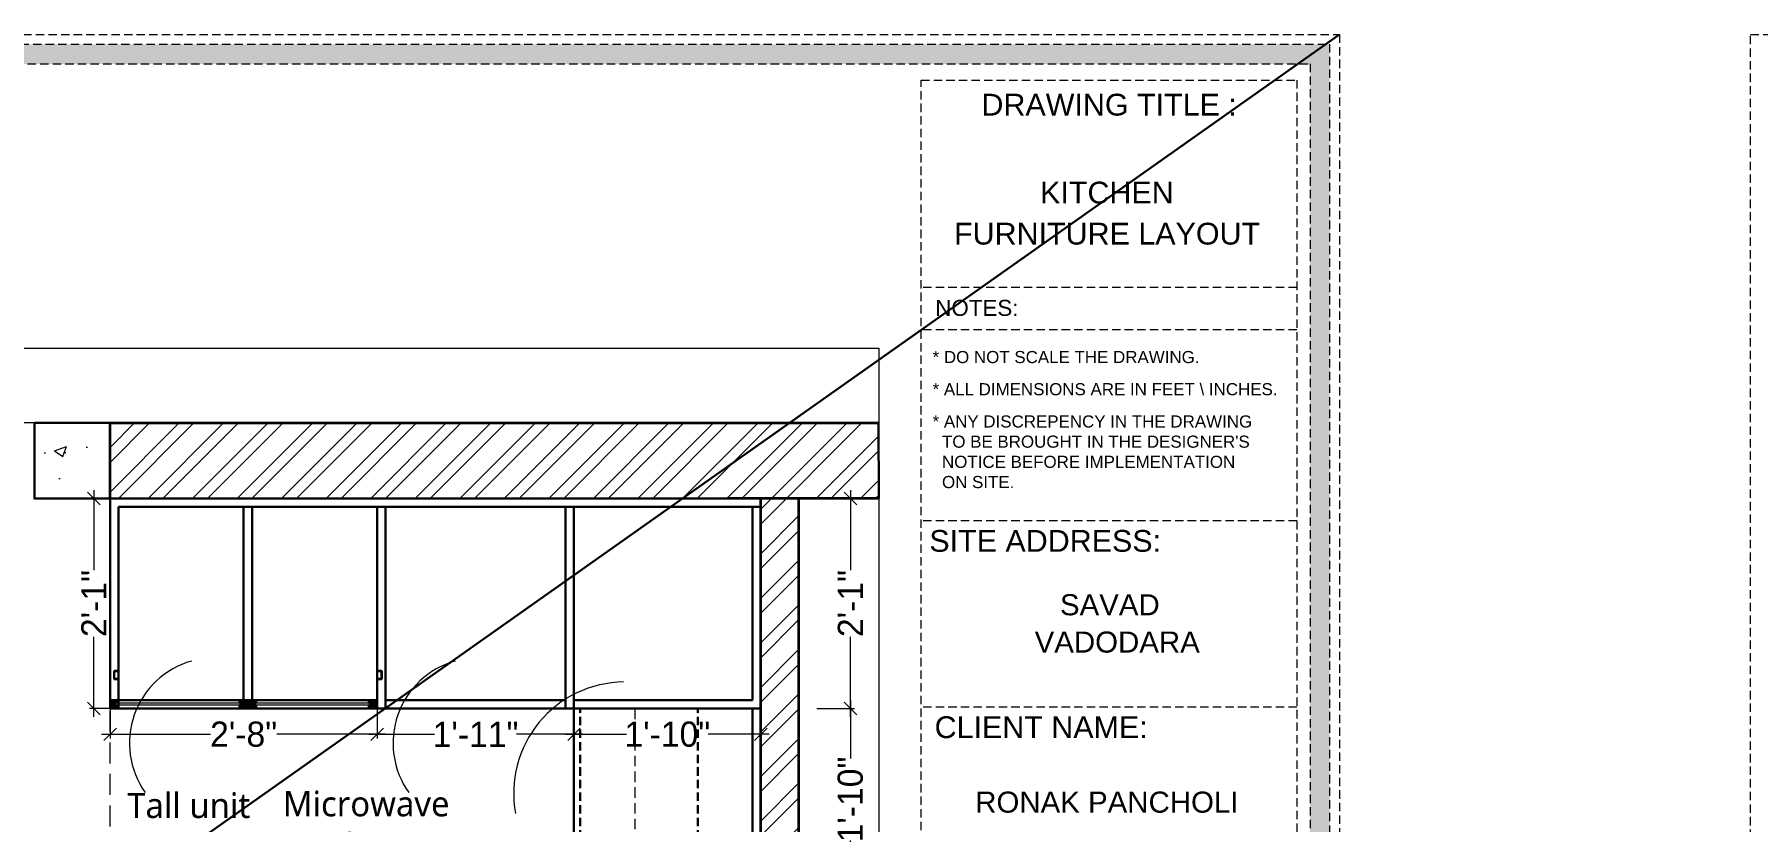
# Model space of a CAD drawing. Header units: millimetres. Extents: x 56222 to 3066687, y -650199 to -121287.
# Drawn here: x 140081.4 to 140286.6, y -185596.8 to -185503.1 of the extents above; entities that cross this region are included whole.
import ezdxf
from ezdxf.enums import TextEntityAlignment as Align

# ---------------------------------------------------------------- set-up
doc = ezdxf.new("R2010")
doc.units = ezdxf.units.MM
doc.header["$MEASUREMENT"] = 0
doc.header["$PDMODE"] = 35
for name, pattern in [('DASHED', [0.75, 0.5, -0.25]), ('DASHED2', [0.375, 0.25, -0.125]), ('DASHEDX2', [1.5, 1, -0.5]), ('HIDDEN', [0.375, 0.25, -0.125])]:
    doc.linetypes.add(name, pattern=pattern)
doc.layers.get('Defpoints').update_dxf_attribs({"color": 220})
doc.layers.add('AR HATCH-7', color=7, linetype='Continuous')
for name, color, linetype, lineweight in [('COLUMN', 1, 'Continuous', 30), ('Dimension', 10, 'DASHEDX2', 20), ('FIRST FLOOR ( DW_RAIL )', 7, 'Continuous', 9), ('FUR1', 22, 'Continuous', 0), ('FURNITURE', 32, 'Continuous', 9), ('furniture dimensions', 1, 'DASHED', 0), ('FURNITURE-1', 252, 'Continuous', 13), ('GROUND FLOOR', 7, 'Continuous', 9), ('Labelling', 1, 'Continuous', 25), ('NAME PLATE', 7, 'Continuous', 25), ('wall', 7, 'Continuous', 30)]:
    doc.layers.add(name, color=color, linetype=linetype, lineweight=lineweight)
doc.layers.add('hatch', color=250, linetype='Continuous', lineweight=9, transparency=0.5)
doc.styles.add('Arial', font='arial.ttf')
doc.styles.add('century g', font='GOTHIC.TTF')
doc.styles.add('style4', font='ARIALN.TTF')
doc.dimstyles.new('Archana', dxfattribs={"dimtxt": 2, "dimasz": 0.75, "dimexe": 0.5, "dimexo": 0.5, "dimgap": 0, "dimtad": 0, "dimzin": 0, "dimdsep": 46, "dimlunit": 4, "dimtxsty": 'century g', "dimblk": 'OBLIQUE', "dimcen": 0, "dimdle": 1, "dimclrd": 256, "dimclre": 256, "dimclrt": 256, "dimadec": 0, "dimazin": 0, "dimtfac": 1, "dimtofl": 0, "dimtmove": 1, "dimatfit": 3, "dimfxl": 1, "dimfxlon": 1, "dimtolj": 1, "dimtzin": 0, "dimlwd": -1, "dimlwe": -1, "dimarcsym": 0})
pattern_1 = [(45, (-129.534, -1486.0235), (-2.65165043, 2.65165043), []), (45, (-127.7663, -1486.0235), (-2.65165043, 2.65165043), [])]

# ---------------------------------------------------------------- blocks, each defined once
blk = doc.blocks.new('_Oblique')
at = {"layer": 'wall', "color": 0, "lineweight": -2}
blk.add_line((-0.5, -0.5), (0.5, 0.5), dxfattribs=at)
blk = doc.blocks.new('*D296')
at = {"layer": 'Defpoints', "color": 0, "linetype": 'Continuous', "lineweight": 30, "transparency": 16777216}
for p in [(140090.42, -185582.39), (140122.24, -185582.39), (140122.24, -185586.46)]:
    blk.add_point(p, dxfattribs=at)
at = {"layer": 'furniture dimensions', "color": 5, "linetype": 'ByBlock', "transparency": 16777216}
blk.add_line((140090.42, -185582.89), (140090.42, -185586.96), dxfattribs=at)
at = {"layer": 'furniture dimensions', "color": 5, "linetype": 'Continuous', "transparency": 16777216}
for p, q in [((140122.24, -185582.89), (140122.24, -185586.96)), ((140089.42, -185586.46), (140102.37, -185586.46)), ((140123.24, -185586.46), (140110.28, -185586.46))]:
    blk.add_line(p, q, dxfattribs=at)
at = {"layer": 'furniture dimensions', "color": 5, "linetype": 'Continuous', "transparency": 16777216, "xscale": 1.5, "yscale": 1.5, "zscale": 1.5, "rotation": 180}
blk.add_blockref('_Oblique', (140090.42, -185586.46), dxfattribs=at)
at = {"layer": 'furniture dimensions', "color": 5, "linetype": 'Continuous', "transparency": 16777216, "xscale": 1.5, "yscale": 1.5, "zscale": 1.5}
blk.add_blockref('_Oblique', (140122.24, -185586.46), dxfattribs=at)
at = {"layer": 'furniture dimensions', "linetype": 'Continuous', "lineweight": 0, "transparency": 16777216, "insert": (140106.33, -185586.46), "char_height": 3, "attachment_point": 5, "style": 'century g'}
blk.add_mtext('\\A1;2\'-8"', dxfattribs=at)
blk = doc.blocks.new('*D297')
at = {"layer": 'Defpoints', "color": 0, "linetype": 'Continuous', "lineweight": 30, "transparency": 16777216}
for p in [(140145.67, -185583.39), (140167.92, -185583.39), (140167.92, -185586.46)]:
    blk.add_point(p, dxfattribs=at)
at = {"layer": 'furniture dimensions', "color": 5, "linetype": 'ByBlock', "transparency": 16777216}
blk.add_line((140145.67, -185583.89), (140145.67, -185586.96), dxfattribs=at)
at = {"layer": 'furniture dimensions', "color": 5, "linetype": 'Continuous', "transparency": 16777216}
for p, q in [((140167.92, -185583.89), (140167.92, -185586.96)), ((140144.67, -185586.46), (140151.91, -185586.46)), ((140168.92, -185586.46), (140161.67, -185586.46))]:
    blk.add_line(p, q, dxfattribs=at)
at = {"layer": 'furniture dimensions', "color": 5, "linetype": 'Continuous', "transparency": 16777216, "xscale": 1.5, "yscale": 1.5, "zscale": 1.5, "rotation": 180}
blk.add_blockref('_Oblique', (140145.67, -185586.46), dxfattribs=at)
at = {"layer": 'furniture dimensions', "color": 5, "linetype": 'Continuous', "transparency": 16777216, "xscale": 1.5, "yscale": 1.5, "zscale": 1.5}
blk.add_blockref('_Oblique', (140167.92, -185586.46), dxfattribs=at)
at = {"layer": 'furniture dimensions', "linetype": 'Continuous', "lineweight": 0, "transparency": 16777216, "insert": (140156.79, -185586.46), "char_height": 3, "attachment_point": 5, "style": 'century g'}
blk.add_mtext('\\A1;1\'-10"', dxfattribs=at)
blk = doc.blocks.new('*D298')
at = {"layer": 'Defpoints', "color": 0, "linetype": 'Continuous', "lineweight": 30, "transparency": 16777216}
for p in [(140175.06, -185558.39), (140167.92, -185583.39), (140178.59, -185583.39)]:
    blk.add_point(p, dxfattribs=at)
at = {"layer": 'furniture dimensions', "color": 5, "linetype": 'ByBlock', "transparency": 16777216}
blk.add_line((140175.56, -185558.39), (140179.09, -185558.39), dxfattribs=at)
at = {"layer": 'furniture dimensions', "color": 5, "linetype": 'Continuous', "transparency": 16777216}
for p, q in [((140178.59, -185557.39), (140178.59, -185566.93)), ((140178.59, -185584.39), (140178.59, -185574.84)), ((140174.59, -185583.39), (140179.09, -185583.39))]:
    blk.add_line(p, q, dxfattribs=at)
at = {"layer": 'furniture dimensions', "color": 5, "linetype": 'Continuous', "transparency": 16777216, "xscale": 1.5, "yscale": 1.5, "zscale": 1.5}
for p, rotation in [((140178.59, -185558.39), 90), ((140178.59, -185583.39), 270)]:
    blk.add_blockref('_Oblique', p, dxfattribs=dict(at, rotation=rotation))
at = {"layer": 'furniture dimensions', "linetype": 'Continuous', "lineweight": 0, "transparency": 16777216, "insert": (140178.59, -185570.89), "char_height": 3, "attachment_point": 5, "rotation": 90, "style": 'century g'}
blk.add_mtext('\\A1;2\'-1"', dxfattribs=at)
blk = doc.blocks.new('*D299')
at = {"layer": 'Defpoints', "color": 0, "linetype": 'Continuous', "lineweight": 30, "transparency": 16777216}
for p in [(140167.92, -185583.39), (140167.92, -185605.05), (140178.59, -185605.05)]:
    blk.add_point(p, dxfattribs=at)
at = {"layer": 'furniture dimensions', "color": 5, "linetype": 'ByBlock', "transparency": 16777216}
blk.add_line((140174.59, -185583.39), (140179.09, -185583.39), dxfattribs=at)
at = {"layer": 'furniture dimensions', "color": 5, "linetype": 'Continuous', "transparency": 16777216}
for p, q in [((140178.59, -185582.39), (140178.59, -185589.34)), ((140178.59, -185606.05), (140178.59, -185599.1)), ((140174.59, -185605.05), (140179.09, -185605.05))]:
    blk.add_line(p, q, dxfattribs=at)
at = {"layer": 'furniture dimensions', "color": 5, "linetype": 'Continuous', "transparency": 16777216, "xscale": 1.5, "yscale": 1.5, "zscale": 1.5}
for p, rotation in [((140178.59, -185583.39), 90), ((140178.59, -185605.05), 270)]:
    blk.add_blockref('_Oblique', p, dxfattribs=dict(at, rotation=rotation))
at = {"layer": 'furniture dimensions', "linetype": 'Continuous', "lineweight": 0, "transparency": 16777216, "insert": (140178.59, -185594.22), "char_height": 3, "attachment_point": 5, "rotation": 90, "style": 'century g'}
blk.add_mtext('\\A1;1\'-10"', dxfattribs=at)
blk = doc.blocks.new('*D295')
at = {"layer": 'Defpoints', "color": 0, "linetype": 'Continuous', "lineweight": 30, "transparency": 16777216}
for p in [(140091.42, -185558.39), (140088.49, -185583.39), (140091.42, -185583.39)]:
    blk.add_point(p, dxfattribs=at)
at = {"layer": 'furniture dimensions', "color": 5, "linetype": 'ByBlock', "transparency": 16777216}
blk.add_line((140090.92, -185558.39), (140087.99, -185558.39), dxfattribs=at)
at = {"layer": 'furniture dimensions', "color": 5, "linetype": 'Continuous', "transparency": 16777216}
for p, q in [((140088.49, -185557.39), (140088.49, -185566.93)), ((140088.49, -185584.39), (140088.49, -185574.84)), ((140090.92, -185583.39), (140087.99, -185583.39))]:
    blk.add_line(p, q, dxfattribs=at)
at = {"layer": 'furniture dimensions', "color": 5, "linetype": 'Continuous', "transparency": 16777216, "xscale": 1.5, "yscale": 1.5, "zscale": 1.5}
for p, rotation in [((140088.49, -185558.39), 90), ((140088.49, -185583.39), 270)]:
    blk.add_blockref('_Oblique', p, dxfattribs=dict(at, rotation=rotation))
at = {"layer": 'furniture dimensions', "linetype": 'Continuous', "lineweight": 0, "transparency": 16777216, "insert": (140088.49, -185570.89), "char_height": 3, "attachment_point": 5, "rotation": 90, "style": 'century g'}
blk.add_mtext('\\A1;2\'-1"', dxfattribs=at)
blk = doc.blocks.new('*D339')
at = {"layer": 'Defpoints', "color": 0, "linetype": 'Continuous', "lineweight": 30, "transparency": 16777216}
for p in [(140122.24, -185583.39), (140145.67, -185583.39), (140145.67, -185586.46)]:
    blk.add_point(p, dxfattribs=at)
at = {"layer": 'furniture dimensions', "color": 5, "linetype": 'ByBlock', "transparency": 16777216}
blk.add_line((140122.24, -185583.89), (140122.24, -185586.96), dxfattribs=at)
at = {"layer": 'furniture dimensions', "color": 5, "linetype": 'Continuous', "transparency": 16777216}
for p, q in [((140145.67, -185583.89), (140145.67, -185586.96)), ((140121.24, -185586.46), (140129.07, -185586.46)), ((140146.67, -185586.46), (140138.83, -185586.46))]:
    blk.add_line(p, q, dxfattribs=at)
at = {"layer": 'furniture dimensions', "color": 5, "linetype": 'Continuous', "transparency": 16777216, "xscale": 1.5, "yscale": 1.5, "zscale": 1.5, "rotation": 180}
blk.add_blockref('_Oblique', (140122.24, -185586.46), dxfattribs=at)
at = {"layer": 'furniture dimensions', "color": 5, "linetype": 'Continuous', "transparency": 16777216, "xscale": 1.5, "yscale": 1.5, "zscale": 1.5}
blk.add_blockref('_Oblique', (140145.67, -185586.46), dxfattribs=at)
at = {"layer": 'furniture dimensions', "linetype": 'Continuous', "lineweight": 0, "transparency": 16777216, "insert": (140133.95, -185586.46), "char_height": 3, "attachment_point": 5, "style": 'century g'}
blk.add_mtext('\\A1;1\'-11"', dxfattribs=at)

msp = doc.modelspace()

# ---------------------------------------------------------------- hatches: boundary and pattern name
at = {"lineweight": 5, "ltscale": 4, "true_color": 0xc7c8ca}
h = msp.add_hatch(color=9, dxfattribs=at)
h.dxf.hatch_style = 1
h.paths.add_polyline_path([(140090.89, -185582.39), (140090.89, -185583.39), (140090.42, -185583.39), (140090.42, -185582.39)])
h.paths.add_polyline_path([(140091.42, -185582.39), (140091.42, -185582.77), (140091.17, -185582.77), (140091.17, -185583.01), (140091.42, -185583.01), (140091.42, -185583.39), (140090.89, -185583.39), (140090.89, -185582.39)])
h = msp.add_hatch(color=9, dxfattribs=at)
h.dxf.hatch_style = 1
h.paths.add_polyline_path([(140106.35, -185582.39), (140106.35, -185583.39), (140106.83, -185583.39), (140106.83, -185582.39)])
h.paths.add_polyline_path([(140105.83, -185582.39), (140105.83, -185582.77), (140106.08, -185582.77), (140106.08, -185583.01), (140105.83, -185583.01), (140105.83, -185583.39), (140106.35, -185583.39), (140106.35, -185582.39)])
h = msp.add_hatch(color=9, dxfattribs=at)
h.dxf.hatch_style = 1
h.paths.add_polyline_path([(140107.3, -185582.39), (140107.3, -185583.39), (140106.83, -185583.39), (140106.83, -185582.39)])
h.paths.add_polyline_path([(140107.83, -185582.39), (140107.83, -185582.77), (140107.58, -185582.77), (140107.58, -185583.01), (140107.83, -185583.01), (140107.83, -185583.39), (140107.3, -185583.39), (140107.3, -185582.39)])
h = msp.add_hatch(color=9, dxfattribs=at)
h.dxf.hatch_style = 1
h.paths.add_polyline_path([(140121.77, -185582.39), (140121.77, -185583.39), (140122.24, -185583.39), (140122.24, -185582.39)])
h.paths.add_polyline_path([(140121.24, -185582.39), (140121.24, -185582.77), (140121.49, -185582.77), (140121.49, -185583.01), (140121.24, -185583.01), (140121.24, -185583.39), (140121.77, -185583.39), (140121.77, -185582.39)])
at = {"layer": 'AR HATCH-7', "lineweight": 18, "true_color": 0x939598, "transparency": 33554610}
h = msp.add_hatch(dxfattribs=at)
h.set_pattern_fill('ANSI32', color=252, scale=10)
h.set_pattern_definition(pattern_1)
h.paths.add_polyline_path([(140045.42, -185549.39), (139993.92, -185549.39), (139993.92, -185558.39), (140045.42, -185558.39)])
h.paths.add_polyline_path([(139960.92, -185549.39), (139935.92, -185549.39), (139935.92, -185558.39), (139960.92, -185558.39)])
h.paths.add_polyline_path([(139935.92, -185564.39), (139926.92, -185564.39), (139926.92, -185586.89), (139935.92, -185586.89), (139935.92, -185574.89)])
h.paths.add_polyline_path([(139935.92, -185658.89), (139926.92, -185658.89), (139926.92, -185676.89), (139935.92, -185676.89)])
h.paths.add_polyline_path([(139968.92, -185641.23), (139968.92, -185631.59), (139962.44, -185631.59), (139962.44, -185641.23)], flags=9)
h.paths.add_polyline_path([(140042.14, -185683.17), (140056.03, -185683.17), (140056.03, -185670.95), (140042.14, -185670.95)], flags=9)
h.paths.add_polyline_path([(139969.13, -185684.32), (139979.96, -185684.32), (139979.96, -185677.27), (139969.13, -185677.27)], flags=9)
h.paths.add_polyline_path([(139967.57, -185658.17), (139987.37, -185658.17), (139987.37, -185645.99), (139967.57, -185645.99)], flags=9)
h.paths.add_polyline_path([(140014.61, -185634.82), (140019.74, -185634.82), (140019.74, -185627.47), (140014.61, -185627.47)], flags=9)
h.paths.add_polyline_path([(140022.34, -185626.91), (140027.45, -185626.91), (140027.45, -185619.55), (140022.34, -185619.55)], flags=9)
h.paths.add_polyline_path([(140030.97, -185635.13), (140036.35, -185635.13), (140036.35, -185627.78), (140030.97, -185627.78)], flags=9)
h.paths.add_polyline_path([(140022.19, -185642.85), (140027.58, -185642.85), (140027.58, -185635.5), (140022.19, -185635.5)], flags=9)
h.paths.add_polyline_path([(140005.48, -185666.47), (140044.82, -185666.47), (140044.82, -185651.4), (140005.48, -185651.4)], flags=9)
h.paths.add_polyline_path([(140181.76, -185575.72), (140181.76, -185566.08), (140175.28, -185566.08), (140175.28, -185575.72)], flags=9)
h.paths.add_polyline_path([(140181.72, -185600.44), (140181.72, -185588.49), (140175.24, -185588.49), (140175.24, -185600.44)], flags=9)
h.paths.add_polyline_path([(140181.72, -185622.11), (140181.72, -185610.16), (140175.24, -185610.16), (140175.24, -185622.11)], flags=9)
h.paths.add_polyline_path([(140181.72, -185643.78), (140181.72, -185631.83), (140175.24, -185631.83), (140175.24, -185643.78)], flags=9)
h.paths.add_polyline_path([(140181.72, -185672.73), (140181.72, -185663.1), (140175.24, -185663.1), (140175.24, -185672.73)], flags=9)
h.paths.add_polyline_path([(140124.28, -185644.04), (140144.08, -185644.04), (140144.08, -185631.86), (140124.28, -185631.86)], flags=9)
h.paths.add_polyline_path([(140123.5, -185672.58), (140138.42, -185672.58), (140138.42, -185665.53), (140123.5, -185665.53)], flags=9)
h = msp.add_hatch(dxfattribs=at)
h.set_pattern_fill('ANSI32', color=252, scale=10)
h.set_pattern_definition(pattern_1)
h.paths.add_polyline_path([(140181.92, -185549.39), (140090.42, -185549.39), (140090.42, -185558.39), (140163.92, -185558.39), (140181.99, -185558.39)])
h.paths.add_polyline_path([(140172.42, -185558.39), (140167.92, -185558.39), (140167.92, -185687.39), (140172.42, -185687.39)])
h.paths.add_polyline_path([(140181.99, -185687.39), (140143.92, -185687.39), (140143.92, -185691.89), (140181.99, -185691.94)])
at = {"layer": 'Dimension', "true_color": 0xd39e00}
h = msp.add_hatch(color=42, dxfattribs=at)
h.paths.add_polyline_path([(139902.75, -185504.3), (139902.75, -185738.63), (140235.66, -185738.63), (140235.66, -185504.3)])
h.paths.add_polyline_path([(139905.09, -185506.64), (140233.33, -185506.64), (140233.33, -185736.3), (139905.09, -185736.3)], flags=16)
at = {"layer": 'FURNITURE-1', "lineweight": 18, "true_color": 0xc7c8ca, "transparency": 33554610}
h = msp.add_hatch(dxfattribs=at)
h.set_pattern_fill('AR-CONC', color=9, scale=2)
h.set_pattern_definition([(50, (-129.534, -1486.023), (14.34520365, -1.2550427), [1.5, -16.5]), (355, (-129.534, -1486.023), (-2.7750267, 15.0438427), [1.2, -13.2]), (100.4514445, (-128.339, -1486.128), (11.5701769, 13.7887998), [1.2748038, -14.0228422]), (46.1842, (-129.534, -1482.023), (21.3448266, -3.3103856), [2.25, -24.75]), (96.635635, (-127.755, -1482.3), (18.693239, 19.482372), [1.9122068, -21.0342752]), (351.184164, (-129.534, -1482.023), (18.693239, 19.482372), [1.8, -19.8]), (21, (-127.534, -1483.023), (11.93814104, -8.0523778), [1.5, -16.5]), (326, (-127.534, -1483.023), (4.8663066, 14.5030009), [1.2, -13.2]), (71.451445, (-126.539, -1483.695), (16.8044475, 6.45062306), [1.2748038, -14.0228422]), (37.5, (-129.534, -1486.0235), (0.24319711, 6.65787708), [0, -13.04, 0, -13.4, 0, -13.25]), (7.5, (-129.534, -1486.0235), (5.26139075, 7.88823424), [0, -7.64, 0, -12.74, 0, -5.05]), (327.5, (-133.994, -1486.0235), (10.67644872, -0.45109743), [0, -5, 0, -15.6, 0, -20.7]), (317.5, (-135.994, -1486.0235), (11.6637234, 2.00209965), [0, -6.5, 0, -10.36, 0, -14.7])])
h.paths.add_polyline_path([(140090.42, -185549.39), (140081.42, -185549.39), (140081.42, -185552.39), (140081.42, -185558.39), (140090.42, -185558.39)])
h.paths.add_polyline_path([(139935.92, -185549.39), (139926.92, -185549.39), (139926.92, -185564.39), (139935.92, -185564.39)])
h.paths.add_polyline_path([(139935.92, -185676.89), (139926.92, -185676.89), (139926.92, -185691.89), (139935.92, -185691.89)])

# ---------------------------------------------------------------- linework, layer by layer
at = {"layer": 'COLUMN'}
msp.add_lwpolyline([(140081.42, -185549.39), (140090.42, -185549.39), (140090.42, -185558.39), (140081.42, -185558.39)], close=True, dxfattribs=at)
msp.add_lwpolyline([(140181.99, -185558.39), (140181.99, -185558.39), (140181.92, -185549.39), (140181.99, -185549.39)], dxfattribs=at)
at = {"layer": 'Dimension', "color": 42, "true_color": 0xd39e00}
for p, q in [((140231.75, -185533.28, 0.12), (140187.01, -185533.28, 0.12)), ((140231.75, -185538.32, 0.12), (140187.01, -185538.32, 0.12)), ((140231.75, -185561.06, 0.12), (140187.01, -185561.06, 0.12)), ((140231.75, -185583.23, 0.12), (140187.01, -185583.23, 0.12))]:
    msp.add_line(p, q, dxfattribs=at)
for points, elevation in [([(139901.58, -185503.13), (140236.83, -185503.13), (140236.83, -185739.8), (139901.58, -185739.8)], 0.12), ([(140285.78, -185503.13), (140621.03, -185503.13), (140621.03, -185739.8), (140285.78, -185739.8)], 0.24), ([(139902.75, -185504.3), (140235.66, -185504.3), (140235.66, -185738.63), (139902.75, -185738.63)], 0.12), ([(139905.09, -185506.64), (140233.33, -185506.64), (140233.33, -185736.3), (139905.09, -185736.3)], 0.12), ([(140187.01, -185734.37), (140187.01, -185508.56), (140231.75, -185508.56), (140231.75, -185734.37)], 0.12)]:
    msp.add_lwpolyline(points, close=True, dxfattribs=dict(at, elevation=elevation))
at = {"layer": 'FIRST FLOOR ( DW_RAIL )', "lineweight": 0}
msp.add_lwpolyline([(139913.42, -185540.49), (140181.99, -185540.49), (140181.99, -185702.42), (139913.42, -185702.42)], close=True, dxfattribs=at)
at = {"layer": 'FUR1', "color": 242, "lineweight": 30, "true_color": 0xcd2027}
msp.add_line((140236.83, -185503.13, 0.12), (139901.58, -185739.8, 0.12), dxfattribs=at)
at = {"layer": 'FUR1', "color": 252, "true_color": 0x939598}
for centre, radius, start, end in [((140102.88, -185587.51), 10.15, 105.7249, 215.3755), ((140134.27, -185587.51), 10.15, 105.7249, 215.3755), ((140151.72, -185593.46), 13.23, 90.5737, 190.5255)]:
    msp.add_arc(centre, radius, start, end, dxfattribs=at)
at = {"layer": 'FURNITURE', "lineweight": 30}
for p, q in [((140167.92, -185558.39), (140090.42, -185558.39)), ((140090.42, -185558.39), (140090.42, -185583.39)), ((140167.92, -185558.39), (140167.92, -185583.39)), ((140167.92, -185559.39), (140091.42, -185559.39)), ((140091.42, -185559.39), (140091.42, -185583.39)), ((140106.33, -185582.39), (140106.33, -185559.39)), ((140107.33, -185582.39), (140107.33, -185559.39)), ((140122.24, -185559.39), (140122.24, -185583.39)), ((140123.24, -185559.39), (140123.24, -185583.39)), ((140144.67, -185583.39), (140144.67, -185559.39)), ((140145.67, -185583.39), (140145.67, -185559.39)), ((140166.92, -185559.39), (140166.92, -185582.39)), ((140090.89, -185578.89), (140090.89, -185579.89)), ((140090.89, -185578.89), (140091.42, -185578.89)), ((140122.77, -185578.89), (140122.24, -185578.89)), ((140122.77, -185578.89), (140122.77, -185579.89)), ((140090.89, -185579.89), (140091.42, -185579.89)), ((140122.77, -185579.89), (140122.24, -185579.89)), ((140091.42, -185582.39), (140090.42, -185582.39)), ((140122.24, -185582.39), (140090.42, -185582.39)), ((140117.42, -185583.39), (140090.42, -185583.39)), ((140122.24, -185583.39), (140090.42, -185583.39)), ((140091.42, -185582.39), (140122.24, -185582.39)), ((140117.41, -185582.39), (140091.42, -185582.39)), ((140092.42, -185582.39), (140092.41, -185582.39)), ((140106.33, -185582.39), (140107.33, -185582.39)), ((140114.92, -185583.39), (140167.92, -185583.39)), ((140123.24, -185582.39), (140144.67, -185582.39)), ((140144.67, -185582.39), (140143.92, -185582.39)), ((140145.67, -185582.39), (140166.92, -185582.39)), ((140145.67, -185687.39), (140145.67, -185583.39)), ((140166.92, -185583.39), (140166.92, -185648.39)), ((140167.92, -185582.39), (140167.92, -185583.39)), ((140167.92, -185583.39), (140167.92, -185648.39))]:
    msp.add_line(p, q, dxfattribs=at)
at = {"layer": 'FURNITURE', "linetype": 'ByBlock', "lineweight": 30}
for p, q in [((140106.08, -185582.77), (140105.83, -185582.77)), ((140105.83, -185583.01), (140106.08, -185583.01)), ((140106.08, -185583.01), (140106.08, -185582.77)), ((140107.58, -185583.01), (140107.58, -185582.77)), ((140107.58, -185582.77), (140107.83, -185582.77)), ((140107.83, -185583.01), (140107.58, -185583.01)), ((140121.49, -185582.77), (140121.24, -185582.77)), ((140121.24, -185583.01), (140121.49, -185583.01)), ((140121.49, -185583.01), (140121.49, -185582.77))]:
    msp.add_line(p, q, dxfattribs=at)
at = {"layer": 'FURNITURE', "lineweight": 25}
for p, q in [((140143.92, -185582.39), (140144.67, -185582.39)), ((140145.67, -185582.39), (140166.92, -185582.39))]:
    msp.add_line(p, q, dxfattribs=at)
at = {"layer": 'FURNITURE', "color": 3, "linetype": 'DASHEDX2', "lineweight": 30}
for p, q in [((140146.42, -185648.39), (140146.42, -185583.39)), ((140160.42, -185648.39), (140160.42, -185583.39))]:
    msp.add_line(p, q, dxfattribs=at)
at = {"layer": 'FURNITURE', "linetype": 'HIDDEN', "lineweight": 18, "ltscale": 5}
msp.add_line((140152.92, -185583.39), (140152.92, -185648.39), dxfattribs=at)
at = {"layer": 'FURNITURE', "color": 3, "lineweight": 30}
for points in [[(140090.92, -185578.93), (140090.92, -185579.84), (140091.42, -185579.84), (140091.42, -185578.93)], [(140122.74, -185578.93), (140122.74, -185579.84), (140122.24, -185579.84), (140122.24, -185578.93)]]:
    msp.add_lwpolyline(points, close=True, dxfattribs=at)
at = {"layer": 'FURNITURE', "linetype": 'ByBlock', "lineweight": 30}
for points in [[(140091.42, -185582.77), (140091.42, -185582.39), (140090.42, -185582.39), (140090.42, -185583.39), (140091.42, -185583.39), (140091.42, -185583.01)], [(140105.83, -185582.77), (140105.83, -185582.39), (140106.83, -185582.39), (140106.83, -185583.39), (140105.83, -185583.39), (140105.83, -185583.01)], [(140107.83, -185582.77), (140107.83, -185582.39), (140106.83, -185582.39), (140106.83, -185583.39), (140107.83, -185583.39), (140107.83, -185583.01)], [(140121.24, -185582.77), (140121.24, -185582.39), (140122.24, -185582.39), (140122.24, -185583.39), (140121.24, -185583.39), (140121.24, -185583.01)]]:
    msp.add_lwpolyline(points, dxfattribs=at)
at = {"layer": 'furniture dimensions', "color": 4, "linetype": 'ByBlock'}
for p, q in [((140121.49, -185582.77), (140091.17, -185582.77)), ((140121.49, -185583.01), (140091.17, -185583.01))]:
    msp.add_line(p, q, dxfattribs=at)
at = {"layer": 'furniture dimensions', "linetype": 'ByBlock'}
msp.add_line((140167.92, -185582.39), (140167.92, -185583.39), dxfattribs=at)
msp.add_line((140167.92, -185582.39), (140167.92, -185583.39), dxfattribs=at)
at = {"layer": 'GROUND FLOOR'}
for p, q in [((140181.99, -185549.39), (139926.92, -185549.39)), ((140081.42, -185549.39), (140081.42, -185558.39)), ((140090.42, -185549.39), (140090.42, -185558.39)), ((140163.92, -185558.39), (140081.42, -185558.39)), ((140181.99, -185558.39), (140168.42, -185558.39))]:
    msp.add_line(p, q, dxfattribs=at)
at = {"layer": 'hatch', "lineweight": 35, "transparency": 33554687}
for p, q in [((140090.42, -185549.39), (140181.99, -185549.39)), ((140090.42, -185558.39), (140090.42, -185549.39)), ((140181.99, -185558.39), (140163.92, -185558.39)), ((140167.92, -185687.39), (140167.92, -185558.39)), ((140172.42, -185558.39), (140172.42, -185687.39))]:
    msp.add_line(p, q, dxfattribs=at)
at = {"layer": 'Labelling', "color": 251, "linetype": 'DASHED2', "lineweight": 0, "ltscale": 10, "true_color": 0x636466}
msp.add_line((140090.42, -185702.42), (140090.42, -185558.39), dxfattribs=at)

# ---------------------------------------------------------------- texts
at = {"layer": 'FUR1', "color": 1, "char_height": 3, "width": 28.4543, "attachment_point": 5, "style": 'style4'}
for s, insert in [('{\\fMalgun Gothic|b0|i0|c0|p34;Tall unit}', (140099.79, -185594.95)), ('{\\fMalgun Gothic|b0|i0|c0|p34;Microwave \\Pand oven}', (140120.92, -185597.25))]:
    msp.add_mtext(s, dxfattribs=dict(at, insert=insert))
at = {"layer": 'NAME PLATE', "style": 'Arial'}
for s, height, p in [('DRAWING TITLE : ', 2.5952, (140209.91, -185512.79, 0.12)), ('KITCHEN', 2.595, (140209.14, -185523.26, 0.12)), ('FURNITURE LAYOUT', 2.5952, (140209.16, -185528.15, 0.12)), ('NOTES:', 1.907, (140193.65, -185536.64, 0.12)), ('SITE ADDRESS:', 2.5952, (140201.79, -185564.73, 0.12)), (' SAVAD ', 2.509, (140209.49, -185572.29)), ('VADODARA', 2.509, (140210.37, -185576.73)), ('CLIENT NAME:', 2.5952, (140201.31, -185586.91, 0.12)), ('RONAK PANCHOLI    ', 2.5087, (140211.08, -185595.79))]:
    msp.add_text(s, height=height, dxfattribs=at).set_placement(p, align=Align.CENTER)
at = {"layer": 'NAME PLATE', "char_height": 1.4422, "width": 55.7197, "attachment_point": 1, "style": 'Arial'}
for s, insert in [('* DO NOT SCALE THE DRAWING.', (140188.38, -185540.82, 0.12)), ('* ALL DIMENSIONS ARE IN FEET \\\\ INCHES.', (140188.38, -185544.65, 0.12)), ("* ANY DISCREPENCY IN THE DRAWING \\P  TO BE BROUGHT IN THE DESIGNER'S\\P  NOTICE BEFORE IMPLEMENTATION \\P  ON SITE.", (140188.38, -185548.49, 0.12))]:
    msp.add_mtext(s, dxfattribs=dict(at, insert=insert))

# ---------------------------------------------------------------- dimensions: what is measured, and where the dimension line sits
at = {"layer": 'furniture dimensions', "color": 5, "linetype": 'Continuous', "lineweight": 0}
for base, p1, p2, angle, picture, middle in [((140088.49, -185583.39), (140091.42, -185558.39), (140091.42, -185583.39), 90, '*D295', (140088.49, -185570.89)), ((140178.59, -185583.39), (140175.06, -185558.39), (140167.92, -185583.39), 270, '*D298', (140178.59, -185570.89)), ((140178.59, -185605.05), (140167.92, -185583.39), (140167.92, -185605.05), 270, '*D299', (140178.59, -185594.22))]:
    dim = msp.add_linear_dim(base=base, p1=p1, p2=p2, angle=angle, dimstyle='Archana', override={"dimtxt": 3, "dimasz": 1.5, "dimdec": 0, "dimclrd": 5, "dimclre": 5, "dimfxl": 4}, dxfattribs=at)
    dim.commit()
    dim.dimension.update_dxf_attribs({"geometry": picture, "text_midpoint": middle})
for base, p1, p2, picture, middle in [((140122.24, -185586.46), (140090.42, -185582.39), (140122.24, -185582.39), '*D296', (140106.33, -185586.46)), ((140145.67, -185586.46), (140122.24, -185583.39), (140145.67, -185583.39), '*D339', (140133.95, -185586.46)), ((140167.92, -185586.46), (140145.67, -185583.39), (140167.92, -185583.39), '*D297', (140156.79, -185586.46))]:
    dim = msp.add_linear_dim(base=base, p1=p1, p2=p2, dimstyle='Archana', override={"dimtxt": 3, "dimasz": 1.5, "dimdec": 0, "dimclrd": 5, "dimclre": 5, "dimfxl": 4}, dxfattribs=at)
    dim.commit()
    dim.dimension.update_dxf_attribs({"geometry": picture, "text_midpoint": middle})

doc.saveas('drawing.dxf')
